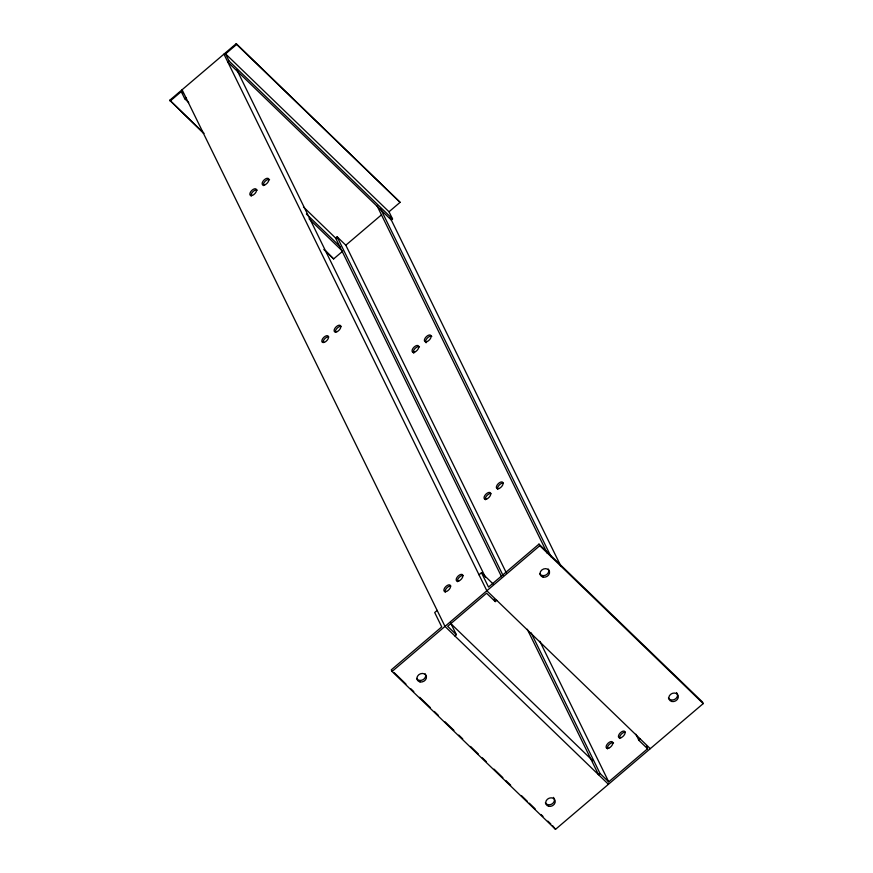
<?xml version="1.0" encoding="UTF-8"?>
<svg xmlns="http://www.w3.org/2000/svg" width="873" height="873" viewBox="0 0 873 873"><rect width="100%" height="100%" fill="white"/><g stroke="black" fill="none" stroke-linecap="round" stroke-linejoin="round"><path stroke-width="1.31" d="M203.453 133.187L169.777 100.242L236.245 43.65L400.096 202.329L389.02 211.768L392.534 218.948L391.311 219.996L227.853 62.114L229.086 61.066L225.561 53.875L236.638 44.447L236.245 43.65M170.17 101.039L181.246 91.61L183.21 93.498M188.688 102.578L184.77 98.791L186.004 97.743M506.307 572.819L345.817 245.204L337.131 236.823L335.647 238.089L501.528 576.693M345.817 245.204L381.621 214.725M323.839 249.471L333.628 258.921L342.685 251.206M437.166 610.434L434.699 612.53L441.738 626.901L391.279 669.864L392.053 671.468L555.512 829.35L703.223 703.594L702.438 701.99L538.979 544.108L488.52 587.082L481.47 572.699L479.015 574.794M392.053 671.468L539.765 545.712L538.979 544.108M454.888 635.959L456.372 634.693L450.381 622.471M456.372 634.693L447.685 626.312L486.567 593.214L495.253 601.595L496.737 600.329M531.155 632.881L600.024 773.456L598.54 774.722L527.281 629.258M600.024 773.456L608.71 781.848L647.591 748.75L638.905 740.359L640.389 739.093M236.638 44.447L400.096 202.329M225.561 53.875L389.02 211.768M229.086 61.066L392.534 218.948M303.455 206.988L336.738 239.137M306.39 214.038L340.645 247.124M309.075 218.861L342.347 251.009M169.777 100.242L204.031 133.329M325.4 250.562L333.628 258.921M539.765 545.712L703.223 703.594M481.47 572.699L493.223 584.048M650.287 748.652L486.839 590.77L223.935 54.126M450.861 623.671L592.789 760.754M608.437 784.281L444.99 626.399L182.086 89.766M394.214 672.701L405.956 684.05M410.845 688.775L413.791 691.612M419.662 697.287L430.422 707.687M434.339 711.462L438.257 715.249M445.11 721.862L453.916 730.374M458.805 735.099L462.723 738.885M470.558 746.448L478.382 754.01M482.3 757.797L486.217 761.572M494.042 769.135L502.859 777.647M505.794 780.484L510.683 785.209M521.454 795.609L527.325 801.283M529.278 803.171L535.149 808.845M541.031 814.52L542.984 816.408M547.873 821.133L550.819 823.97M552.773 825.858L555.512 829.35M390.187 217.715L561.066 566.512M646.391 746.306L647.591 748.75M380.486 208.571L551.169 556.952M377.201 206.159L547.284 553.329M635.915 734.248L638.905 740.359M539.841 641.273L608.71 781.848M337.131 236.823L503.012 575.427M236.834 69.807L485.355 577.108M494.053 599.151L495.253 601.595M181.246 91.61L184.77 98.791M553.384 797.376A4.911 4.125 -26.1 0 1 552.205 803.826A4.911 4.125 -26.1 0 1 545.352 802.8M425.271 673.858A4.911 4.125 -26.1 0 1 422.881 679.772A4.911 4.125 -26.1 0 1 416.574 678.419M607.466 748.903A4.3 2.237 -46 0 1 609.256 744.44A4.3 2.237 -46 0 1 613.544 742.956M619.775 738.427A4.3 2.237 -46 0 1 621.172 734.368A4.3 2.237 -46 0 1 625.286 732.251M497.708 489.273A4.3 2.237 -46 0 1 499.116 485.213A4.3 2.237 -46 0 1 503.23 483.096M485.399 499.749A4.3 2.237 -46 0 1 486.807 495.689A4.3 2.237 -46 0 1 490.921 493.572M426.1 342.783A4.3 2.237 -46 0 1 427.126 338.277A4.3 2.237 -46 0 1 431.808 336.389M413.791 353.259A4.3 2.237 -46 0 1 414.817 348.753A4.3 2.237 -46 0 1 419.498 346.865M251.184 196.109A4.3 2.237 -46 0 1 252.974 191.634A4.3 2.237 -46 0 1 257.262 190.15M263.493 185.622A4.3 2.237 -46 0 1 265.283 181.158A4.3 2.237 -46 0 1 269.571 179.674M335.319 331.926A4.3 2.237 -46 0 1 337.262 328.095A4.3 2.237 -46 0 1 340.983 326.382M323.01 342.402A4.3 2.237 -46 0 1 324.952 338.571A4.3 2.237 -46 0 1 328.674 336.858M457.528 581.713A4.3 2.237 -46 0 1 458.936 577.653A4.3 2.237 -46 0 1 463.05 575.536M445.219 592.2A4.3 2.237 -46 0 1 446.627 588.129A4.3 2.237 -46 0 1 450.741 586.012M676.477 692.584A4.911 4.125 -26.1 0 1 675.298 699.022A4.911 4.125 -26.1 0 1 668.434 698.007M548.364 569.065A4.911 4.125 -26.1 0 1 545.974 574.969A4.911 4.125 -26.1 0 1 539.667 573.626M548.79 806.303A4.911 4.125 -26.1 0 0 555.184 800.857A4.911 4.125 -26.1 0 0 547.458 799.199A4.911 4.125 -26.1 0 0 548.79 806.303M420.022 681.922A4.911 4.125 -26.1 0 0 426.417 676.477A4.911 4.125 -26.1 0 0 418.691 674.818A4.911 4.125 -26.1 0 0 420.022 681.922M414.708 352.081A4.3 2.237 -46 0 0 418.669 346.144A4.3 2.237 -46 0 0 412.929 348.447A4.3 2.237 -46 0 0 414.708 352.081M427.017 341.605A4.3 2.237 -46 0 0 430.978 335.658A4.3 2.237 -46 0 0 425.238 337.971A4.3 2.237 -46 0 0 427.017 341.605M499.007 488.542A4.3 2.237 -46 0 0 502.957 482.594A4.3 2.237 -46 0 0 497.228 484.908A4.3 2.237 -46 0 0 499.007 488.542M486.698 499.018A4.3 2.237 -46 0 0 490.648 493.081A4.3 2.237 -46 0 0 484.919 495.384A4.3 2.237 -46 0 0 486.698 499.018M621.063 737.696A4.3 2.237 -46 0 0 625.013 731.749A4.3 2.237 -46 0 0 619.284 734.062A4.3 2.237 -46 0 0 621.063 737.696M608.754 748.172A4.3 2.237 -46 0 0 612.704 742.236A4.3 2.237 -46 0 0 606.975 744.538A4.3 2.237 -46 0 0 608.754 748.172M446.507 591.457A4.3 2.237 -46 0 0 450.468 585.521A4.3 2.237 -46 0 0 444.739 587.835A4.3 2.237 -46 0 0 446.507 591.457M458.816 580.981A4.3 2.237 -46 0 0 462.777 575.045A4.3 2.237 -46 0 0 457.048 577.348A4.3 2.237 -46 0 0 458.816 580.981M336.76 331.827A4.3 2.237 -46 0 0 340.721 325.891A4.3 2.237 -46 0 0 334.981 328.193A4.3 2.237 -46 0 0 336.76 331.827M324.45 342.303A4.3 2.237 -46 0 0 328.412 336.367A4.3 2.237 -46 0 0 322.672 338.68A4.3 2.237 -46 0 0 324.45 342.303M264.781 184.89A4.3 2.237 -46 0 0 268.731 178.954A4.3 2.237 -46 0 0 263.002 181.257A4.3 2.237 -46 0 0 264.781 184.89M252.472 195.366A4.3 2.237 -46 0 0 256.422 189.43A4.3 2.237 -46 0 0 250.693 191.744A4.3 2.237 -46 0 0 252.472 195.366M671.883 701.499A4.911 4.125 -26.1 0 0 678.277 696.054A4.911 4.125 -26.1 0 0 670.551 694.406A4.911 4.125 -26.1 0 0 671.883 701.499M543.115 577.118A4.911 4.125 -26.1 0 0 549.51 571.673A4.911 4.125 -26.1 0 0 541.784 570.025A4.911 4.125 -26.1 0 0 543.115 577.118"/></g></svg>
